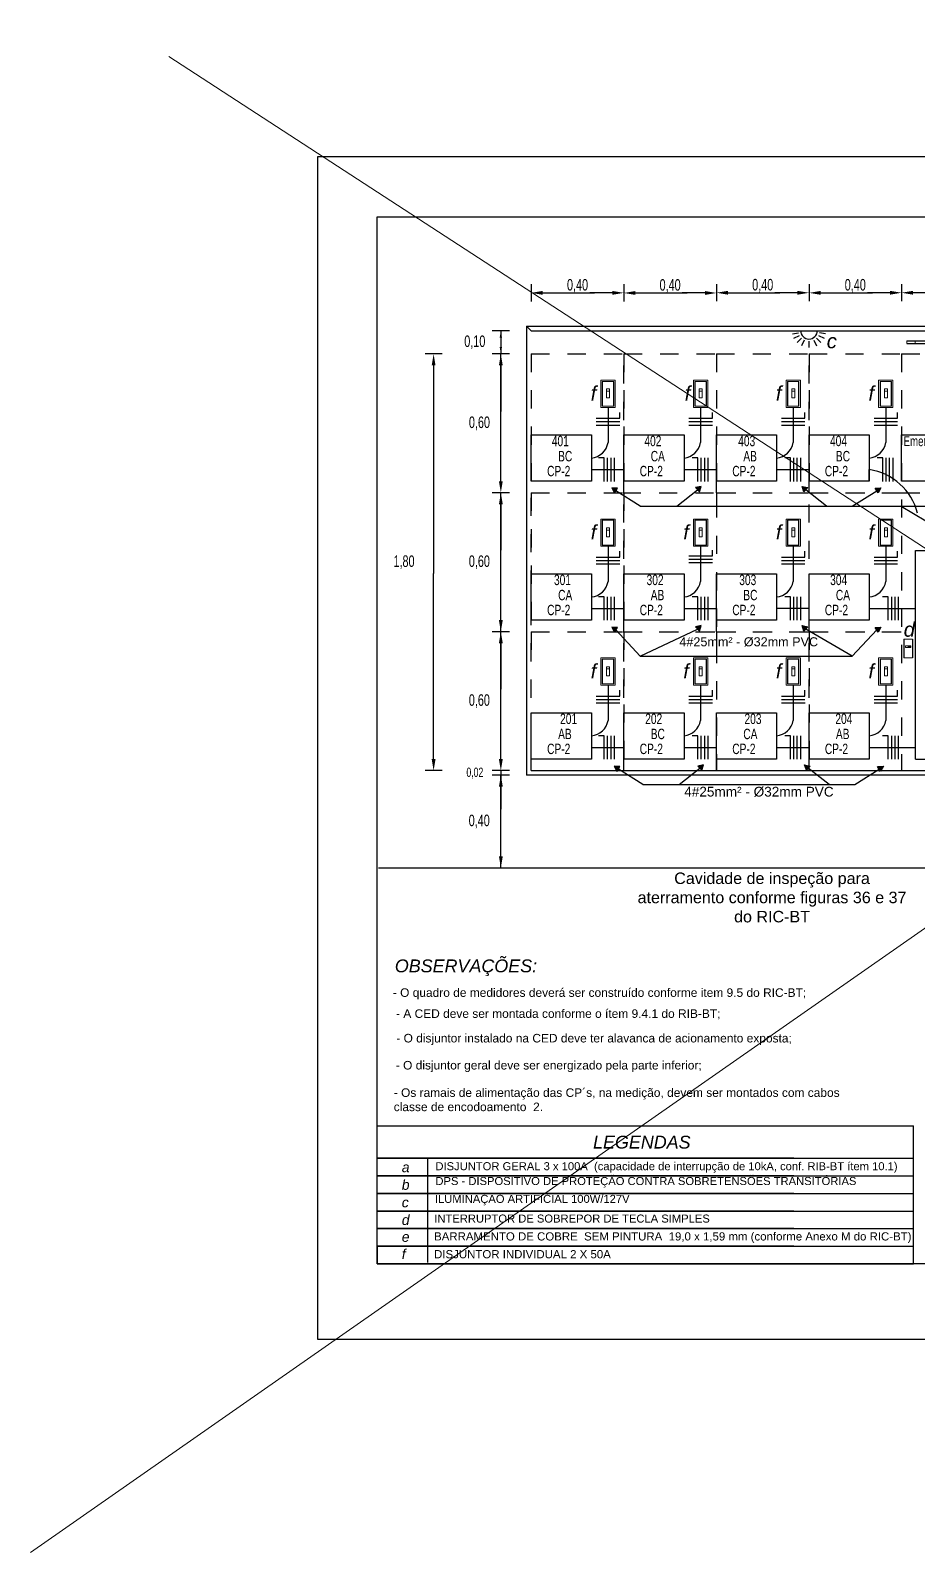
# Model space of a CAD drawing. Header units: millimetres. Extents: x 634 to 830, y -342 to -254.
# Drawn here: x 761.59 to 766.47, y -329.81 to -321.45 of the extents above; entities that cross this region are included whole.
import ezdxf

# ---------------------------------------------------------------- set-up
doc = ezdxf.new("R2010")
doc.units = ezdxf.units.MM
doc.linetypes.add('ACAD_ISO07W100', pattern=[3, 0, -3])
doc.linetypes.add('ACAD_ISO10W100', pattern=[18, 12, -3, 0, -3])
for name, color, linetype in [('caixas', 3, 'Continuous'), ('DIVISA', 1, 'Continuous'), ('ELÉTRICA', 7, 'Continuous'), ('ESTRADA', 1, 'Continuous'), ('FORMATO', 5, 'Continuous'), ('INFORM', 4, 'Continuous'), ('MEIOFIO', 2, 'Continuous'), ('PENA6', 5, 'Continuous'), ('Pl-fone´TV-alarme', 3, 'Continuous'), ('TEXTO', 2, 'Continuous')]:
    doc.layers.add(name, color=color, linetype=linetype)
doc.styles.add('ISO9', font='simplex')
doc.styles.add('ROMANS', font='', dxfattribs={"width": 0.7, "height": 0.8})
doc.styles.get('ROMANS').set_extended_font_data('Benguiat Frisky')

msp = doc.modelspace()

# ---------------------------------------------------------------- hatches: boundary and pattern name
at = {"layer": 'DIVISA', "linetype": 'ACAD_ISO10W100'}
for points in [[(764.7862, -323.9601), (764.801, -323.9882), (764.8179, -323.9613)], [(765.2778, -323.9519), (765.2468, -323.9589), (765.2683, -323.9823)], [(765.8332, -323.9519), (765.8642, -323.9589), (765.8426, -323.9823)], [(766.266, -323.9601), (766.2512, -323.9882), (766.2342, -323.9613)], [(764.7862, -324.7259), (764.801, -324.754), (764.8179, -324.7271)], [(765.2778, -324.7177), (765.2468, -324.7247), (765.2683, -324.748)], [(765.8332, -324.7177), (765.8642, -324.7247), (765.8426, -324.748)], [(766.266, -324.7259), (766.2512, -324.754), (766.2342, -324.7271)], [(764.7999, -325.491), (764.8147, -325.5191), (764.8317, -325.4923)], [(765.2915, -325.4829), (765.2605, -325.4898), (765.282, -325.5132)], [(765.8469, -325.4829), (765.8779, -325.4898), (765.8564, -325.5132)], [(766.2797, -325.491), (766.2649, -325.5191), (766.248, -325.4923)]]:
    msp.add_hatch(color=7, dxfattribs=at).paths.add_polyline_path(points)
at = {"layer": 'ELÉTRICA'}
msp.add_hatch(color=7, dxfattribs=at).paths.add_polyline_path([(766.43, -324.8287), (766.4161, -324.8287), (766.4161, -324.8379), (766.43, -324.8379)])

# ---------------------------------------------------------------- linework, layer by layer
at = {"color": 7}
for p, q in [((764.3437, -322.8411), (764.3437, -322.9353)), ((764.8528, -322.8411), (764.8528, -322.9353)), ((765.3619, -322.8405), (765.3619, -322.9347)), ((765.871, -322.8405), (765.871, -322.9347)), ((766.3801, -322.8405), (766.3801, -322.9347)), ((764.4073, -322.8882), (764.6922, -322.8882)), ((764.7891, -322.8882), (764.6653, -322.8882)), ((764.9164, -322.8888), (765.2013, -322.8888)), ((765.2982, -322.8888), (765.1744, -322.8888)), ((765.4255, -322.8876), (765.7104, -322.8876)), ((765.8073, -322.8876), (765.6835, -322.8876)), ((765.9346, -322.8882), (766.2195, -322.8882)), ((766.3164, -322.8882), (766.1926, -322.8882)), ((767.3983, -322.8882), (766.4437, -322.8876)), ((764.2236, -323.0964), (764.1293, -323.0964)), ((764.2236, -323.0964), (764.1293, -323.0964)), ((764.2236, -323.0964), (764.1293, -323.0964)), ((764.1765, -323.0964), (764.1765, -323.2237)), ((764.3182, -323.0709), (764.3182, -325.5401)), ((764.3182, -323.0709), (767.4237, -323.0709)), ((764.3437, -323.0964), (764.8528, -323.0964)), ((764.8528, -323.0964), (765.3619, -323.0964)), ((765.3619, -323.0964), (765.871, -323.0964)), ((765.871, -323.0964), (766.3801, -323.0964)), ((766.3801, -323.0964), (766.8892, -323.0964)), ((764.1765, -323.16), (764.1765, -323.2237)), ((765.78, -323.1133), (765.814, -323.1079)), ((765.7883, -323.138), (765.819, -323.1224)), ((765.8298, -323.1375), (765.8055, -323.1618)), ((765.8449, -323.1483), (765.8293, -323.179)), ((765.8709, -323.1545), (765.8709, -323.1889)), ((765.8969, -323.1483), (765.9125, -323.179)), ((765.912, -323.1375), (765.9363, -323.1618)), ((765.9228, -323.1224), (765.9535, -323.138)), ((765.9618, -323.1133), (765.9278, -323.1079)), ((766.4083, -323.1525), (767.244, -323.1525)), ((766.4083, -323.1675), (767.244, -323.1675)), ((763.854, -323.2237), (763.7597, -323.2237)), ((764.2236, -323.2237), (764.1293, -323.2237)), ((764.2236, -323.2237), (764.1293, -323.2237)), ((764.1765, -323.9237), (764.1765, -323.2237)), ((763.8068, -323.2873), (763.8068, -324.4317)), ((764.1765, -323.2873), (764.1765, -323.351)), ((764.1765, -323.2873), (764.1765, -323.5396)), ((764.7658, -323.518), (764.7658, -323.7115)), ((765.2749, -323.518), (765.2749, -323.7115)), ((765.784, -323.518), (765.784, -323.7115)), ((766.2931, -323.518), (766.2931, -323.7115)), ((764.3437, -323.9237), (764.3437, -323.6691)), ((764.3437, -323.6691), (764.6746, -323.6691)), ((764.3437, -323.9237), (764.3437, -323.6691)), ((764.6746, -323.6691), (764.6746, -323.9237)), ((764.8528, -323.9237), (764.8528, -323.6691)), ((764.8528, -323.6691), (765.1837, -323.6691)), ((765.1837, -323.6691), (765.1837, -323.9237)), ((765.3619, -323.9237), (765.3619, -323.6691)), ((765.3619, -323.6691), (765.6928, -323.6691)), ((765.6928, -323.6691), (765.6928, -323.9237)), ((765.871, -323.9237), (765.871, -323.6691)), ((765.871, -323.6691), (766.2019, -323.6691)), ((766.2019, -323.6691), (766.2019, -323.9237)), ((766.3801, -323.9237), (766.3801, -323.6691)), ((766.3801, -323.6691), (766.711, -323.6691)), ((764.6746, -323.9237), (764.3437, -323.9237)), ((764.6746, -323.8601), (764.8528, -323.8601)), ((765.1837, -323.9237), (764.8528, -323.9237)), ((765.1837, -323.8601), (765.3619, -323.8601)), ((765.6928, -323.9237), (765.3619, -323.9237)), ((765.6928, -323.8601), (765.871, -323.8601)), ((766.2019, -323.9237), (765.871, -323.9237)), ((766.2019, -323.9237), (766.2019, -323.8601)), ((766.711, -323.9237), (766.3801, -323.9237)), ((764.2236, -323.9873), (764.1293, -323.9873)), ((764.1765, -324.751), (764.1765, -323.9873)), ((764.1765, -324.051), (764.1765, -324.3032)), ((764.9431, -324.0604), (768.3193, -324.0604)), ((764.7658, -324.2816), (764.7658, -324.4752)), ((765.2749, -324.2816), (765.2749, -324.4752)), ((765.784, -324.2816), (765.784, -324.4752)), ((766.2931, -324.2816), (766.2931, -324.4752)), ((766.4562, -324.3055), (767.2198, -324.3055)), ((766.4562, -324.3055), (767.2198, -324.3055)), ((763.8068, -325.451), (763.8068, -324.4317)), ((764.3437, -324.6873), (764.3437, -324.4328)), ((764.3437, -324.6873), (764.3437, -324.4328)), ((764.3437, -324.4328), (764.6746, -324.4328)), ((764.6746, -324.4328), (764.6746, -324.6873)), ((764.8528, -324.6873), (764.8528, -324.4328)), ((764.8528, -324.4328), (765.1837, -324.4328)), ((765.1837, -324.4328), (765.1837, -324.6873)), ((765.3619, -324.6873), (765.3619, -324.4328)), ((765.3619, -324.4328), (765.6928, -324.4328)), ((765.6928, -324.4328), (765.6928, -324.6873)), ((765.871, -324.6873), (765.871, -324.4328)), ((765.871, -324.4328), (766.2019, -324.4328)), ((766.2019, -324.4328), (766.2019, -324.6873)), ((764.6746, -324.6873), (764.3437, -324.6873)), ((764.6746, -324.6237), (764.8528, -324.6237)), ((765.1837, -324.6873), (764.8528, -324.6873)), ((765.1837, -324.6237), (765.3619, -324.6237)), ((765.6928, -324.6873), (765.3619, -324.6873)), ((765.871, -324.6237), (765.6928, -324.6237)), ((766.2019, -324.6873), (765.871, -324.6873)), ((766.2019, -324.6237), (766.4562, -324.6237)), ((764.2236, -324.751), (764.1293, -324.751)), ((764.1765, -325.451), (764.1765, -324.751)), ((764.1765, -324.8146), (764.1765, -325.0669)), ((766.4161, -324.8287), (766.4161, -324.8379)), ((766.4398, -324.7924), (766.4398, -324.8945)), ((764.9431, -324.8852), (766.1091, -324.8852)), ((764.7658, -325.0453), (764.7658, -325.2388)), ((765.2749, -325.0453), (765.2749, -325.2388)), ((765.784, -325.0453), (765.784, -325.2388)), ((766.2931, -325.0453), (766.2931, -325.2388)), ((764.3437, -325.451), (764.3437, -325.1964)), ((764.3437, -325.451), (764.3437, -325.1964)), ((764.3437, -325.1964), (764.6746, -325.1964)), ((764.6746, -325.1964), (764.6746, -325.451)), ((764.8528, -325.451), (764.8528, -325.1964)), ((764.8528, -325.1964), (765.1837, -325.1964)), ((765.1837, -325.1964), (765.1837, -325.451)), ((765.3619, -325.451), (765.3619, -325.1964)), ((765.3619, -325.1964), (765.6928, -325.1964)), ((765.6928, -325.1964), (765.6928, -325.451)), ((765.871, -325.451), (765.871, -325.1964)), ((765.871, -325.1964), (766.2019, -325.1964)), ((766.2019, -325.1964), (766.2019, -325.451)), ((764.1765, -325.451), (764.1765, -325.3874)), ((764.6746, -325.3874), (764.8528, -325.3874)), ((765.1837, -325.3874), (765.3619, -325.3874)), ((765.6928, -325.3874), (765.871, -325.3874)), ((766.2019, -325.3874), (766.4562, -325.3874)), ((763.854, -325.5146), (763.7597, -325.5146)), ((764.2236, -325.5146), (764.1293, -325.5146)), ((764.2236, -325.5146), (764.1293, -325.5146)), ((764.1765, -325.5146), (764.1765, -325.5783)), ((764.6746, -325.451), (764.3437, -325.451)), ((764.3437, -325.5146), (764.8528, -325.5146)), ((764.8466, -325.5146), (765.3619, -325.5146)), ((765.1837, -325.451), (764.8528, -325.451)), ((764.8528, -325.5146), (765.3619, -325.5146)), ((764.8528, -325.5146), (765.3619, -325.5146)), ((765.3557, -325.5146), (765.362, -325.5146)), ((765.6928, -325.451), (765.3619, -325.451)), ((766.2019, -325.451), (765.871, -325.451)), ((766.4562, -325.451), (767.2201, -325.451)), ((764.2236, -325.5401), (764.1293, -325.5401)), ((764.2236, -325.5401), (764.1293, -325.5401)), ((764.2236, -325.5401), (764.1293, -325.5401)), ((764.2236, -325.5401), (764.1293, -325.5401)), ((764.2236, -325.5401), (764.1293, -325.5401)), ((764.1765, -326.0492), (764.1765, -325.5401)), ((764.1765, -325.6037), (764.1765, -325.6674)), ((764.1765, -325.6037), (764.1765, -325.7276)), ((767.4237, -325.5401), (764.3182, -325.5401)), ((764.9568, -325.5914), (766.1228, -325.5914)), ((763.5032, -326.0492), (768.6328, -326.0492)), ((763.4967, -327.6463), (763.4967, -327.4681)), ((763.4967, -327.4681), (766.4458, -327.4681)), ((765.7877, -327.6463), (763.4967, -327.6463)), ((763.4967, -327.6463), (766.4458, -327.6463)), ((763.4967, -327.7429), (763.4967, -327.6463)), ((763.7737, -327.6463), (763.7737, -328.2198)), ((765.7877, -327.7429), (763.4967, -327.7429)), ((763.4967, -327.7429), (766.4458, -327.7429)), ((763.4967, -327.8395), (763.4967, -327.7429)), ((765.7877, -327.8395), (763.4967, -327.8395)), ((763.4967, -327.8395), (766.4458, -327.8395)), ((763.4967, -327.9362), (763.4967, -327.8395)), ((765.7877, -327.9362), (763.4967, -327.9362)), ((763.4967, -327.9362), (766.4458, -327.9362)), ((763.4967, -328.0328), (763.4967, -327.9362)), ((765.7877, -328.0328), (763.4967, -328.0328)), ((763.4967, -328.0328), (766.4458, -328.0328)), ((763.4967, -328.1294), (763.4967, -328.0328)), ((765.7877, -328.1294), (763.4967, -328.1294)), ((763.4967, -328.1294), (766.4458, -328.1294)), ((763.4967, -328.1294), (763.4967, -328.226)), ((763.4967, -328.226), (766.4458, -328.226))]:
    msp.add_line(p, q, dxfattribs=at)
at = {"color": 7, "linetype": 'ACAD_ISO07W100', "ltscale": 0.005}
for p, q in [((764.3437, -323.2237), (764.3437, -323.9873)), ((764.3437, -323.2237), (764.8528, -323.2237)), ((764.8528, -323.9873), (764.8528, -323.2237)), ((764.8528, -323.2237), (764.8528, -323.9873)), ((764.8528, -323.2237), (765.3619, -323.2237)), ((765.3619, -323.2237), (765.3619, -325.5146)), ((765.3619, -323.2237), (765.871, -323.2237)), ((765.871, -323.9873), (765.871, -323.2237)), ((765.871, -323.2237), (765.871, -323.9873)), ((765.871, -323.2237), (766.3801, -323.2237)), ((766.3801, -323.2237), (766.3801, -325.5146)), ((766.3801, -323.2237), (766.8892, -323.2237)), ((764.3437, -325.5146), (764.3437, -323.9873)), ((764.3437, -323.9873), (764.3437, -324.751)), ((764.3437, -325.5146), (764.3437, -323.9873)), ((764.3437, -323.9873), (764.8528, -323.9873)), ((764.3437, -323.9873), (764.3437, -324.751)), ((764.8466, -323.9873), (765.3557, -323.9873)), ((764.8528, -324.751), (764.8528, -323.9873)), ((764.8528, -323.9873), (764.8528, -324.751)), ((765.3619, -323.9873), (765.871, -323.9873)), ((765.3619, -323.9873), (765.871, -323.9873)), ((765.3619, -323.9873), (765.871, -323.9873)), ((765.368, -323.9873), (765.8771, -323.9873)), ((765.871, -323.9873), (766.3801, -323.9873)), ((765.871, -323.9873), (766.3801, -323.9873)), ((765.871, -324.751), (765.871, -323.9873)), ((765.8771, -323.9873), (766.3862, -323.9873)), ((766.3801, -323.9873), (767.3983, -323.9873)), ((766.3801, -323.9873), (767.3972, -323.9873)), ((764.3437, -324.751), (764.8528, -324.751)), ((764.3437, -324.751), (764.8528, -324.751)), ((764.8466, -324.751), (765.3557, -324.751)), ((764.8528, -324.751), (765.3619, -324.751)), ((764.8528, -325.5146), (764.8528, -324.751)), ((764.8528, -324.751), (765.3619, -324.751)), ((764.8528, -324.751), (764.8528, -325.5146)), ((764.8528, -324.751), (765.3619, -324.751)), ((765.3619, -324.751), (765.871, -324.751)), ((765.3619, -324.751), (765.871, -324.751)), ((765.3619, -324.751), (765.871, -324.751)), ((765.368, -324.751), (765.8771, -324.751)), ((765.871, -324.751), (766.3801, -324.751)), ((765.871, -325.5146), (765.871, -324.751)), ((765.871, -324.751), (766.3801, -324.751)), ((765.871, -324.751), (765.871, -325.5146)), ((765.8771, -324.751), (766.3801, -324.751))]:
    msp.add_line(p, q, dxfattribs=at)
at = {"color": 7, "linetype": 'ACAD_ISO07W100'}
for p, q in [((765.3619, -323.9873), (765.3619, -323.2237)), ((765.3619, -323.2237), (765.3619, -323.9873)), ((765.3619, -324.751), (765.3619, -323.9873)), ((765.3619, -323.9873), (765.3619, -324.751)), ((764.3437, -324.751), (764.3437, -325.5146)), ((764.3437, -324.751), (764.3437, -325.5146)), ((765.3619, -325.5146), (765.3619, -324.751)), ((765.3619, -324.751), (765.3619, -325.5146)), ((765.3619, -325.5146), (765.871, -325.5146)), ((765.368, -325.5146), (765.8771, -325.5146)), ((765.871, -325.5146), (766.3801, -325.5146))]:
    msp.add_line(p, q, dxfattribs=at)
at = {"color": 7, "linetype": 'Continuous'}
for p, q in [((765.3619, -325.5146), (765.871, -325.5146)), ((765.8771, -325.5146), (767.3983, -325.5146))]:
    msp.add_line(p, q, dxfattribs=at)
msp.add_line((766.4458, -328.226), (766.4458, -327.4681))
at = {"color": 7}
for centre, radius, start, end in [((765.8709, -323.0964), 0.0459, 180, 0), ((766.1556, -324.1789), 0.3222, 14.24264, 81.73434)]:
    msp.add_arc(centre, radius, start, end, dxfattribs=at)
for points in [[(764.4073, -322.8776), (764.4073, -322.8988), (764.3437, -322.8882)], [(764.7891, -322.8776), (764.7891, -322.8988), (764.8528, -322.8882)], [(764.9164, -322.8782), (764.9164, -322.8994), (764.8528, -322.8888)], [(765.2982, -322.8782), (765.2982, -322.8994), (765.3619, -322.8888)], [(765.4255, -322.877), (765.4255, -322.8982), (765.3619, -322.8876)], [(765.8073, -322.877), (765.8073, -322.8982), (765.871, -322.8876)], [(765.9346, -322.8776), (765.9346, -322.8988), (765.871, -322.8882)], [(766.3164, -322.877), (766.3164, -322.8982), (766.3801, -322.8876)], [(766.4437, -322.877), (766.4437, -322.8982), (766.3801, -322.8876)], [(764.1701, -323.1346), (764.1828, -323.1346), (764.1765, -323.0964)], [(763.7962, -323.2873), (763.8174, -323.2873), (763.8068, -323.2237)], [(764.1659, -323.2873), (764.1871, -323.2873), (764.1765, -323.2237)], [(764.1659, -323.2873), (764.1871, -323.2873), (764.1765, -323.2237)], [(764.1701, -323.1855), (764.1828, -323.1855), (764.1765, -323.2237)], [(764.1659, -323.9237), (764.1871, -323.9237), (764.1765, -323.9873)], [(764.1659, -324.051), (764.1871, -324.051), (764.1765, -323.9873)], [(764.1659, -324.6873), (764.1871, -324.6873), (764.1765, -324.751)], [(764.1659, -324.8146), (764.1871, -324.8146), (764.1765, -324.751)], [(763.7962, -325.451), (763.8174, -325.451), (763.8068, -325.5146)], [(764.1659, -325.451), (764.1871, -325.451), (764.1765, -325.5146)], [(764.1659, -325.451), (764.1871, -325.451), (764.1765, -325.5146)], [(764.1659, -325.6037), (764.1871, -325.6037), (764.1765, -325.5401)], [(764.1659, -325.6037), (764.1871, -325.6037), (764.1765, -325.5401)], [(764.1659, -325.9855), (764.1871, -325.9855), (764.1765, -326.0492)]]:
    msp.add_solid(points, dxfattribs=at)
at = {"layer": 'caixas', "color": 7, "linetype": 'Continuous', "lineweight": 20, "ltscale": 0.05}
for p, q in [((764.7344, -323.3749), (764.7976, -323.3749)), ((764.7582, -323.4284), (764.7746, -323.4284)), ((765.2435, -323.3749), (765.3067, -323.3749)), ((765.2673, -323.4284), (765.2837, -323.4284)), ((765.7526, -323.3749), (765.8158, -323.3749)), ((765.7764, -323.4284), (765.7928, -323.4284)), ((766.2617, -323.3749), (766.3249, -323.3749)), ((766.2855, -323.4284), (766.3019, -323.4284)), ((764.7344, -323.511), (764.7976, -323.511)), ((765.2435, -323.511), (765.3067, -323.511)), ((765.7526, -323.511), (765.8158, -323.511)), ((766.2617, -323.511), (766.3249, -323.511)), ((764.7344, -324.1386), (764.7976, -324.1386)), ((765.2435, -324.1386), (765.3067, -324.1386)), ((765.7526, -324.1386), (765.8158, -324.1386)), ((766.2617, -324.1386), (766.3249, -324.1386)), ((764.7582, -324.1921), (764.7746, -324.1921)), ((765.2673, -324.1921), (765.2837, -324.1921)), ((765.7764, -324.1921), (765.7928, -324.1921)), ((766.2855, -324.1921), (766.3019, -324.1921)), ((764.7344, -324.2747), (764.7976, -324.2747)), ((765.2435, -324.2747), (765.3067, -324.2747)), ((765.7526, -324.2747), (765.8158, -324.2747)), ((766.2617, -324.2747), (766.3249, -324.2747)), ((766.3924, -324.7924), (766.4398, -324.7924)), ((764.7344, -324.9022), (764.7976, -324.9022)), ((765.2435, -324.9022), (765.3067, -324.9022)), ((765.7526, -324.9022), (765.8158, -324.9022)), ((766.2617, -324.9022), (766.3249, -324.9022)), ((766.3924, -324.8945), (766.4398, -324.8945)), ((764.7582, -324.9557), (764.7746, -324.9557)), ((765.2673, -324.9557), (765.2837, -324.9557)), ((765.7764, -324.9557), (765.7928, -324.9557)), ((766.2855, -324.9557), (766.3019, -324.9557)), ((764.7344, -325.0383), (764.7976, -325.0383)), ((765.2435, -325.0383), (765.3067, -325.0383)), ((765.7526, -325.0383), (765.8158, -325.0383)), ((766.2617, -325.0383), (766.3249, -325.0383))]:
    msp.add_line(p, q, dxfattribs=at)
at = {"layer": 'caixas', "color": 7, "linetype": 'Continuous'}
for p, q in [((764.7344, -323.3749), (764.7344, -323.511)), ((764.7976, -323.511), (764.7976, -323.3749)), ((765.2435, -323.3749), (765.2435, -323.511)), ((765.3067, -323.511), (765.3067, -323.3749)), ((765.7526, -323.3749), (765.7526, -323.511)), ((765.8158, -323.511), (765.8158, -323.3749)), ((766.2617, -323.3749), (766.2617, -323.511)), ((766.3249, -323.511), (766.3249, -323.3749)), ((764.7344, -324.1386), (764.7344, -324.2747)), ((764.7976, -324.2747), (764.7976, -324.1386)), ((765.2435, -324.1386), (765.2435, -324.2747)), ((765.3067, -324.2747), (765.3067, -324.1386)), ((765.7526, -324.1386), (765.7526, -324.2747)), ((765.8158, -324.2747), (765.8158, -324.1386)), ((766.2617, -324.1386), (766.2617, -324.2747)), ((766.3249, -324.2747), (766.3249, -324.1386)), ((766.3924, -324.7924), (766.3924, -324.8945)), ((764.7344, -324.9022), (764.7344, -325.0383)), ((764.7976, -325.0383), (764.7976, -324.9022)), ((765.2435, -324.9022), (765.2435, -325.0383)), ((765.3067, -325.0383), (765.3067, -324.9022)), ((765.7526, -324.9022), (765.7526, -325.0383)), ((765.8158, -325.0383), (765.8158, -324.9022)), ((766.2617, -324.9022), (766.2617, -325.0383)), ((766.3249, -325.0383), (766.3249, -324.9022))]:
    msp.add_line(p, q, dxfattribs=at)
at = {"layer": 'caixas', "color": 7, "linetype": 'Continuous', "ltscale": 0.18}
msp.add_line((766.4562, -325.451), (766.4562, -324.3055), dxfattribs=at)
at = {"layer": 'caixas', "color": 7, "linetype": 'Continuous', "lineweight": 20, "ltscale": 0.05}
for points in [[(764.7266, -323.518), (764.8051, -323.518), (764.8051, -323.368), (764.7266, -323.368)], [(764.7582, -323.4165), (764.7746, -323.4165), (764.7746, -323.466), (764.7582, -323.466)], [(765.2357, -323.518), (765.3142, -323.518), (765.3142, -323.368), (765.2357, -323.368)], [(765.2673, -323.4165), (765.2837, -323.4165), (765.2837, -323.466), (765.2673, -323.466)], [(765.7448, -323.518), (765.8233, -323.518), (765.8233, -323.368), (765.7448, -323.368)], [(765.7764, -323.4165), (765.7928, -323.4165), (765.7928, -323.466), (765.7764, -323.466)], [(766.2539, -323.518), (766.3324, -323.518), (766.3324, -323.368), (766.2539, -323.368)], [(766.2855, -323.4165), (766.3019, -323.4165), (766.3019, -323.466), (766.2855, -323.466)], [(764.7266, -324.2816), (764.8051, -324.2816), (764.8051, -324.1317), (764.7266, -324.1317)], [(764.7582, -324.1801), (764.7746, -324.1801), (764.7746, -324.2296), (764.7582, -324.2296)], [(765.2357, -324.2816), (765.3142, -324.2816), (765.3142, -324.1317), (765.2357, -324.1317)], [(765.2673, -324.1801), (765.2837, -324.1801), (765.2837, -324.2296), (765.2673, -324.2296)], [(765.7448, -324.2816), (765.8233, -324.2816), (765.8233, -324.1317), (765.7448, -324.1317)], [(765.7764, -324.1801), (765.7928, -324.1801), (765.7928, -324.2296), (765.7764, -324.2296)], [(766.2539, -324.2816), (766.3324, -324.2816), (766.3324, -324.1317), (766.2539, -324.1317)], [(766.2855, -324.1801), (766.3019, -324.1801), (766.3019, -324.2296), (766.2855, -324.2296)], [(766.43, -324.8287), (766.43, -324.8379), (766.4022, -324.8379), (766.4022, -324.8287)], [(764.7266, -325.0453), (764.8051, -325.0453), (764.8051, -324.8953), (764.7266, -324.8953)], [(765.2357, -325.0453), (765.3142, -325.0453), (765.3142, -324.8953), (765.2357, -324.8953)], [(765.7448, -325.0453), (765.8233, -325.0453), (765.8233, -324.8953), (765.7448, -324.8953)], [(766.2539, -325.0453), (766.3324, -325.0453), (766.3324, -324.8953), (766.2539, -324.8953)], [(764.7582, -324.9438), (764.7746, -324.9438), (764.7746, -324.9933), (764.7582, -324.9933)], [(765.2673, -324.9438), (765.2837, -324.9438), (765.2837, -324.9933), (765.2673, -324.9933)], [(765.7764, -324.9438), (765.7928, -324.9438), (765.7928, -324.9933), (765.7764, -324.9933)], [(766.2855, -324.9438), (766.3019, -324.9438), (766.3019, -324.9933), (766.2855, -324.9933)]]:
    msp.add_lwpolyline(points, close=True, dxfattribs=at)
at = {"layer": 'Defpoints', "lineweight": 0}
for p, q in [((773.5832, -321.4455), (761.5899, -329.8138)), ((762.3514, -321.5881), (774.6302, -329.576))]:
    msp.add_line(p, q, dxfattribs=at)
at = {"layer": 'DIVISA', "color": 7, "linetype": 'Continuous', "ltscale": 0.18}
for p, q in [((764.9431, -324.0604), (764.8088, -323.9758)), ((766.1091, -324.0604), (766.2433, -323.9758)), ((766.3778, -324.0604), (766.5139, -324.1423)), ((764.9431, -324.8852), (764.8088, -324.7415)), ((766.1091, -324.8852), (766.2433, -324.7415)), ((764.9568, -325.5914), (764.8226, -325.5067)), ((766.1228, -325.5914), (766.2571, -325.5067))]:
    msp.add_line(p, q, dxfattribs=at)
for points in [[(764.7862, -323.9601), (764.801, -323.9882), (764.8179, -323.9613)], [(765.2778, -323.9519), (765.2468, -323.9589), (765.2683, -323.9823)], [(765.8332, -323.9519), (765.8642, -323.9589), (765.8426, -323.9823)], [(766.266, -323.9601), (766.2512, -323.9882), (766.2342, -323.9613)], [(764.7862, -324.7259), (764.801, -324.754), (764.8179, -324.7271)], [(765.2778, -324.7177), (765.2468, -324.7247), (765.2683, -324.748)], [(765.8332, -324.7177), (765.8642, -324.7247), (765.8426, -324.748)], [(766.266, -324.7259), (766.2512, -324.754), (766.2342, -324.7271)], [(764.7999, -325.491), (764.8147, -325.5191), (764.8317, -325.4923)], [(765.2915, -325.4829), (765.2605, -325.4898), (765.282, -325.5132)], [(765.8469, -325.4829), (765.8779, -325.4898), (765.8564, -325.5132)], [(766.2797, -325.491), (766.2649, -325.5191), (766.248, -325.4923)]]:
    msp.add_lwpolyline(points, close=True, dxfattribs=at)
at = {"layer": 'ESTRADA', "color": 7}
for p, q in [((765.1433, -324.0604), (765.2575, -323.9706)), ((765.9676, -324.0604), (765.8534, -323.9706)), ((764.9431, -324.8852), (765.2575, -324.7364)), ((766.1091, -324.8852), (765.8534, -324.7364)), ((765.157, -325.5914), (765.2713, -325.5015)), ((765.9814, -325.5914), (765.8672, -325.5015))]:
    msp.add_line(p, q, dxfattribs=at)
at = {"layer": 'FORMATO', "color": 7, "linetype": 'Continuous'}
for points in [[(772.9378, -328.6413), (772.9378, -322.1403), (763.1678, -322.1403), (763.1678, -328.6413)], [(772.9378, -328.6413), (772.9378, -322.1403), (763.1678, -322.1403), (763.1678, -328.6413)], [(772.6088, -328.226), (763.4967, -328.226), (763.4967, -322.4693), (772.6088, -322.4693)]]:
    msp.add_lwpolyline(points, close=True, dxfattribs=at)
at = {"layer": 'INFORM', "color": 7, "linetype": 'Continuous', "lineweight": 20, "ltscale": 0.05}
for p, q in [((766.4083, -323.1525), (766.4083, -323.1675)), ((766.4548, -323.1525), (766.4548, -323.1675))]:
    msp.add_line(p, q, dxfattribs=at)
at = {"layer": 'MEIOFIO', "color": 7, "linetype": 'Continuous', "ltscale": 0.18}
for centre in [(764.6649, -323.6943), (765.174, -323.6943), (765.6831, -323.6943), (766.1922, -323.6943), (764.6649, -324.4579), (765.174, -324.4579), (765.6831, -324.4579), (766.1922, -324.4579), (764.6649, -325.2216), (765.174, -325.2216), (765.6831, -325.2216), (766.1922, -325.2216)]:
    msp.add_arc(centre, 0.1024, 275.44418, 350.30704, dxfattribs=at)
at = {"layer": 'PENA6', "color": 7}
for p, q in [((764.7011, -323.5773), (764.8305, -323.5773)), ((764.7011, -323.596), (764.8305, -323.596)), ((764.8305, -323.5773), (764.8305, -323.5455)), ((765.2102, -323.5773), (765.3396, -323.5773)), ((765.2102, -323.596), (765.3396, -323.596)), ((765.3396, -323.5773), (765.3396, -323.5455)), ((765.7193, -323.5773), (765.8487, -323.5773)), ((765.7193, -323.596), (765.8487, -323.596)), ((765.8487, -323.5773), (765.8487, -323.5455)), ((766.2284, -323.5773), (766.3578, -323.5773)), ((766.2284, -323.596), (766.3578, -323.596)), ((766.3578, -323.5773), (766.3578, -323.5455)), ((764.7012, -323.6147), (764.8306, -323.6147)), ((765.2103, -323.6147), (765.3397, -323.6147)), ((765.7194, -323.6147), (765.8488, -323.6147)), ((766.2285, -323.6147), (766.3579, -323.6147)), ((764.7449, -323.7954), (764.7131, -323.7954)), ((764.7449, -323.9248), (764.7449, -323.7954)), ((764.7637, -323.9248), (764.7637, -323.7954)), ((764.7824, -323.9248), (764.7824, -323.7954)), ((764.8011, -323.9248), (764.8011, -323.7954)), ((765.2602, -323.7954), (765.2284, -323.7954)), ((765.2602, -323.9248), (765.2602, -323.7954)), ((765.2789, -323.9248), (765.2789, -323.7954)), ((765.2976, -323.9248), (765.2976, -323.7954)), ((765.3164, -323.9248), (765.3164, -323.7954)), ((765.7693, -323.7954), (765.7375, -323.7954)), ((765.7693, -323.9248), (765.7693, -323.7954)), ((765.788, -323.9248), (765.788, -323.7954)), ((765.8067, -323.9248), (765.8067, -323.7954)), ((765.8255, -323.9248), (765.8255, -323.7954)), ((766.277, -323.7954), (766.2451, -323.7954)), ((766.277, -323.9248), (766.277, -323.7954)), ((766.2957, -323.9248), (766.2957, -323.7954)), ((766.3144, -323.9248), (766.3144, -323.7954)), ((766.3331, -323.9248), (766.3331, -323.7954)), ((764.7011, -324.3409), (764.8305, -324.3409)), ((764.8305, -324.3409), (764.8305, -324.3091)), ((765.2104, -324.334), (765.3398, -324.334)), ((765.2104, -324.3527), (765.3398, -324.3527)), ((765.3398, -324.334), (765.3398, -324.3022)), ((765.7193, -324.3409), (765.8487, -324.3409)), ((765.8487, -324.3409), (765.8487, -324.3091)), ((766.2284, -324.3409), (766.3578, -324.3409)), ((766.3578, -324.3409), (766.3578, -324.3091)), ((764.7011, -324.3597), (764.8305, -324.3597)), ((764.7012, -324.3784), (764.8306, -324.3784)), ((765.2105, -324.3715), (765.3399, -324.3715)), ((765.7193, -324.3597), (765.8487, -324.3597)), ((765.7194, -324.3784), (765.8488, -324.3784)), ((766.2284, -324.3597), (766.3578, -324.3597)), ((766.2285, -324.3784), (766.3579, -324.3784)), ((764.7449, -324.559), (764.7131, -324.559)), ((764.7449, -324.6884), (764.7449, -324.559)), ((764.7637, -324.6884), (764.7637, -324.559)), ((764.7824, -324.6884), (764.7824, -324.559)), ((764.8011, -324.6884), (764.8011, -324.559)), ((765.2602, -324.559), (765.2284, -324.559)), ((765.2602, -324.6884), (765.2602, -324.559)), ((765.2789, -324.6884), (765.2789, -324.559)), ((765.2976, -324.6884), (765.2976, -324.559)), ((765.3164, -324.6884), (765.3164, -324.559)), ((765.7693, -324.559), (765.7375, -324.559)), ((765.7693, -324.6884), (765.7693, -324.559)), ((765.788, -324.6884), (765.788, -324.559)), ((765.8067, -324.6884), (765.8067, -324.559)), ((765.8255, -324.6884), (765.8255, -324.559)), ((766.3069, -324.559), (766.2751, -324.559)), ((766.3069, -324.6884), (766.3069, -324.559)), ((766.3257, -324.6884), (766.3257, -324.559)), ((766.3444, -324.6884), (766.3444, -324.559)), ((766.3631, -324.6884), (766.3631, -324.559)), ((764.7011, -325.1046), (764.8305, -325.1046)), ((764.8305, -325.1046), (764.8305, -325.0728)), ((765.2102, -325.1046), (765.3396, -325.1046)), ((765.3396, -325.1046), (765.3396, -325.0728)), ((765.7193, -325.1046), (765.8487, -325.1046)), ((765.8487, -325.1046), (765.8487, -325.0728)), ((766.2284, -325.1046), (766.3578, -325.1046)), ((766.3578, -325.1046), (766.3578, -325.0728)), ((764.7011, -325.1233), (764.8305, -325.1233)), ((764.7014, -325.142), (764.8308, -325.142)), ((765.2102, -325.1233), (765.3396, -325.1233)), ((765.2105, -325.142), (765.3399, -325.142)), ((765.7193, -325.1233), (765.8487, -325.1233)), ((765.7196, -325.142), (765.849, -325.142)), ((766.2284, -325.1233), (766.3578, -325.1233)), ((766.2287, -325.142), (766.3581, -325.142)), ((764.7449, -325.3227), (764.7131, -325.3227)), ((764.7449, -325.4521), (764.7449, -325.3227)), ((764.7637, -325.4521), (764.7637, -325.3227)), ((764.7824, -325.4521), (764.7824, -325.3227)), ((764.8011, -325.4521), (764.8011, -325.3227)), ((765.2602, -325.3227), (765.2284, -325.3227)), ((765.2602, -325.4521), (765.2602, -325.3227)), ((765.2789, -325.4521), (765.2789, -325.3227)), ((765.2976, -325.4521), (765.2976, -325.3227)), ((765.3164, -325.4521), (765.3164, -325.3227)), ((765.7693, -325.3227), (765.7375, -325.3227)), ((765.7693, -325.4521), (765.7693, -325.3227)), ((765.788, -325.4521), (765.788, -325.3227)), ((765.8067, -325.4521), (765.8067, -325.3227)), ((765.8255, -325.4521), (765.8255, -325.3227)), ((766.3069, -325.3227), (766.2751, -325.3227)), ((766.3069, -325.4521), (766.3069, -325.3227)), ((766.3257, -325.4521), (766.3257, -325.3227)), ((766.3444, -325.4521), (766.3444, -325.3227)), ((766.3631, -325.4521), (766.3631, -325.3227))]:
    msp.add_line(p, q, dxfattribs=at)
at = {"layer": 'Pl-fone´TV-alarme', "color": 7}
msp.add_line((764.3437, -323.0964), (764.3182, -323.0709), dxfattribs=at)

# ---------------------------------------------------------------- texts
at = {"color": 7, "attachment_point": 5, "style": 'ROMANS'}
for s, insert, char_height in [('0,40', (764.5982, -322.8497), 0.06364), ('0,40', (765.1073, -322.8503), 0.06364), ('0,40', (765.6164, -322.8491), 0.06364), ('0,40', (766.1255, -322.8497), 0.06364), ('0,10', (764.0334, -323.16), 0.06364), ('0,60', (764.0588, -323.6055), 0.06364), ('1,80', (763.6441, -324.3692), 0.06364), ('0,60', (764.0584, -324.3692), 0.06364), ('0,60', (764.0584, -325.1328), 0.06364), ('0,02', (764.0335, -325.5286), 0.05091), ('0,40', (764.0577, -325.7946), 0.06364)]:
    msp.add_mtext(s, dxfattribs=dict(at, insert=insert, char_height=char_height))
at = {"color": 7, "attachment_point": 1, "style": 'ROMANS'}
for s, insert, char_height, width in [('{\\fArial|b0|i0|c0|p34;401}', (764.4568, -323.674), 0.057274, 0.00784), ('{\\fArial|b0|i0|c0|p34;402}', (764.9659, -323.674), 0.057274, 0.00784), ('{\\fArial|b0|i0|c0|p34;403}', (765.4817, -323.674), 0.057274, 0.00784), ('{\\fArial|b0|i0|c0|p34;404}', (765.9864, -323.674), 0.057274, 0.00784), ('{\\fArial|b0|i0|c0|p34;Emergência}', (766.3905, -323.6761), 0.054728, 0.005973), ('{\\fArial|b0|i0|c0|p34;BC}', (764.4915, -323.7573), 0.057274, 0.00784), ('{\\fArial|b0|i0|c0|p34;CA}', (765.0006, -323.7573), 0.057274, 0.00784), ('{\\fArial|b0|i0|c0|p34;AB}', (765.5097, -323.7573), 0.057274, 0.00784), ('{\\fArial|b0|i0|c0|p34;BC}', (766.0188, -323.7573), 0.057274, 0.00784), ('{\\fArial|b0|i0|c0|p34;CP-2}', (764.4309, -323.8393), 0.057274, 0.007859), ('{\\fArial|b0|i0|c0|p34;CP-2}', (764.94, -323.8393), 0.057274, 0.007859), ('{\\fArial|b0|i0|c0|p34;CP-2}', (765.4491, -323.8393), 0.057274, 0.007859), ('{\\fArial|b0|i0|c0|p34;CP-2}', (765.9582, -323.8393), 0.057274, 0.007859), ('{\\fArial|b0|i0|c0|p34;301}', (764.4688, -324.4376), 0.057274, 0.00784), ('{\\fArial|b0|i0|c0|p34;302}', (764.9779, -324.4376), 0.057274, 0.00784), ('{\\fArial|b0|i0|c0|p34;303}', (765.4875, -324.4376), 0.057274, 0.00784), ('{\\fArial|b0|i0|c0|p34;304}', (765.9873, -324.4376), 0.057274, 0.00784), ('{\\fArial|b0|i0|c0|p34;CA}', (764.4915, -324.521), 0.057274, 0.00784), ('{\\fArial|b0|i0|c0|p34;AB}', (765.0006, -324.521), 0.057274, 0.00784), ('{\\fArial|b0|i0|c0|p34;BC}', (765.5097, -324.521), 0.057274, 0.00784), ('{\\fArial|b0|i0|c0|p34;CA}', (766.0188, -324.521), 0.057274, 0.00784), ('{\\fArial|b0|i0|c0|p34;CP-2}', (764.4309, -324.603), 0.057274, 0.007859), ('{\\fArial|b0|i0|c0|p34;CP-2}', (764.94, -324.603), 0.057274, 0.007859), ('{\\fArial|b0|i0|c0|p34;CP-2}', (765.4491, -324.603), 0.057274, 0.007859), ('{\\fArial|b0|i0|c0|p34;CP-2}', (765.9582, -324.603), 0.057274, 0.007859), ('{\\fArial|b0|i0|c0|p34;201}', (764.5024, -325.2013), 0.057274, 0.007859), ('{\\fArial|b0|i0|c0|p34;202}', (764.9704, -325.2013), 0.057274, 0.00784), ('{\\fArial|b0|i0|c0|p34;203}', (765.5162, -325.2013), 0.057274, 0.007859), ('{\\fArial|b0|i0|c0|p34;204}', (766.016, -325.2013), 0.057274, 0.007859), ('{\\fArial|b0|i0|c0|p34;AB}', (764.4915, -325.2846), 0.057274, 0.00784), ('{\\fArial|b0|i0|c0|p34;BC}', (765.0006, -325.2846), 0.057274, 0.00784), ('{\\fArial|b0|i0|c0|p34;CA}', (765.5097, -325.2846), 0.057274, 0.00784), ('{\\fArial|b0|i0|c0|p34;AB}', (766.0188, -325.2846), 0.057274, 0.00784), ('{\\fArial|b0|i0|c0|p34;CP-2}', (764.4309, -325.3666), 0.057274, 0.007859), ('{\\fArial|b0|i0|c0|p34;CP-2}', (764.94, -325.3666), 0.057274, 0.007859), ('{\\fArial|b0|i0|c0|p34;CP-2}', (765.4491, -325.3666), 0.057274, 0.007859), ('{\\fArial|b0|i0|c0|p34;CP-2}', (765.9582, -325.3666), 0.057274, 0.007859)]:
    msp.add_mtext(s, dxfattribs=dict(at, insert=insert, char_height=char_height, width=width))
at = {"layer": 'DIVISA', "color": 7, "style": 'ISO9'}
for s, insert, char_height, width, attachment_point in [('{\\fArial|b0|i0|c0|p34;4#25mm² - Ø32mm PVC}', (765.1581, -324.7817), 0.049637, 1.019418, 1), ('{\\fArial|b0|i0|c0|p34;4#25mm² - Ø32mm PVC}', (765.1849, -325.6039), 0.053456, 1.097835, 1), ('{\\fArial|b0|i0|c0|p34;\\C7;Cavidade de inspeção para aterramento conforme figuras 36 e 37 do RIC-BT}', (765.6677, -326.2125), 0.063257, 1.476, 5)]:
    msp.add_mtext(s, dxfattribs=dict(at, insert=insert, char_height=char_height, width=width, attachment_point=attachment_point))
at = {"layer": 'FORMATO', "color": 7, "attachment_point": 1, "style": 'ISO9'}
for s, insert, char_height, width in [('{\\fArial|b0|i0|c0|p34;- O quadro de medidores deverá ser construído conforme item 9.5 do RIC-BT;}', (763.5825, -326.7117), 0.046994, 2.62038), ('{\\fArial|b0|i0|c0|p34;- O disjuntor instalado na CED deve ter alavanca de acionamento exposta;}', (763.6017, -326.9623), 0.046994, 2.708466), ('{\\fArial|b0|i0|c0|p34;- O disjuntor geral deve ser energizado pela parte inferior;}', (763.5989, -327.111), 0.046994, 1.911385), ('{\\fArial|b0|i0|c0|p34;- Os ramais de alimentação das CP´s, na medição, devem ser montados com cabos classe de encodoamento  2.}', (763.5876, -327.2616), 0.0469939, 2.620396), ('{\\fArial|b0|i0|c0|p34;INTERRUPTOR DE SOBREPOR DE TECLA SIMPLES}', (763.8106, -327.9555), 0.044057, 3.083838)]:
    msp.add_mtext(s, dxfattribs=dict(at, insert=insert, char_height=char_height, width=width))
at = {"layer": 'FORMATO', "color": 7, "ltscale": 0.05, "width": 6.085343, "attachment_point": 1, "style": 'ISO9'}
for s, insert, char_height in [('\\A1;{\\fArial|b0|i0|c0|p34;- A CED deve ser montada conforme o ítem 9.4.1 do RIB-BT;}', (763.6001, -326.8272), 0.046994), ('\\A1;{\\fArial|b0|i0|c0|p34;BARRAMENTO DE COBRE  SEM PINTURA  19,0 x 1,59 mm (conforme Anexo M do RIC-BT) }', (763.8094, -328.053), 0.0450358), ('\\A1;{\\fArial|b0|i0|c0|p34;DISJUNTOR INDIVIDUAL 2 X 50A}', (763.8094, -328.1509), 0.045036)]:
    msp.add_mtext(s, dxfattribs=dict(at, insert=insert, char_height=char_height))
at = {"layer": 'TEXTO', "color": 7, "attachment_point": 1, "style": 'ISO9'}
for s, insert, char_height, width in [('{\\fArial|b0|i1|c0|p34;c}', (765.9687, -323.1133), 0.079547, 4.454433), ('{\\fArial|b0|i1|c0|p34;f}', (764.6706, -323.4009), 0.079547, 4.454433), ('{\\fArial|b0|i1|c0|p34;f}', (765.1875, -323.4009), 0.079547, 4.454433), ('{\\fArial|b0|i1|c0|p34;f}', (765.6888, -323.4009), 0.079547, 4.454433), ('{\\fArial|b0|i1|c0|p34;f}', (766.1979, -323.4009), 0.079547, 4.454433), ('{\\fArial|b0|i1|c0|p34;f}', (764.6706, -324.1645), 0.079547, 4.454433), ('{\\fArial|b0|i1|c0|p34;f}', (765.1797, -324.1645), 0.079547, 4.454433), ('{\\fArial|b0|i1|c0|p34;f}', (765.6888, -324.1645), 0.079547, 4.454433), ('{\\fArial|b0|i1|c0|p34;f}', (766.1979, -324.1645), 0.079547, 4.454433), ('{\\fArial|b0|i1|c0|p34;d}', (766.3918, -324.6991), 0.079547, 4.454433), ('{\\fArial|b0|i1|c0|p34;f}', (764.6706, -324.9282), 0.079547, 4.454433), ('{\\fArial|b0|i1|c0|p34;f}', (765.1797, -324.9282), 0.079547, 4.454433), ('{\\fArial|b0|i1|c0|p34;f}', (765.6888, -324.9282), 0.079547, 4.454433), ('{\\fArial|b0|i1|c0|p34;f}', (766.1979, -324.9282), 0.079547, 4.454433), ('{\\fArial|b0|i1|c0|p34;OBSERVAÇÕES:}', (763.5935, -326.5531), 0.070491, 3.083838), ('{\\fArial|b0|i1|c0|p34;LEGENDAS}', (764.6836, -327.5221), 0.070491, 3.083838), ('{\\fArial|b0|i1|c0|p34;a}', (763.6318, -327.6677), 0.055071, 3.083838), ('{\\fArial|b0|i0|c0|p34;DISJUNTOR GERAL 3 x 100A  (capacidade de interrupção de 10kA, conf. RIB-BT ítem 10.1)}', (763.8167, -327.6677), 0.0440568, 3.083857), ('{\\fArial|b0|i1|c0|p34;b}', (763.6318, -327.7643), 0.055071, 3.083838), ('{\\fArial|b0|i0|c0|p34;DPS - DISPOSITIVO DE PROTEÇÃO CONTRA SOBRETENSÕES TRANSITÓRIAS}', (763.8167, -327.7492), 0.044057, 3.083838), ('{\\fArial|b0|i0|c0|p34;ILUMINAÇÃO ARTIFICIAL 100W/127V}', (763.8138, -327.8473), 0.044057, 3.083857), ('{\\fArial|b0|i1|c0|p34;c}', (763.6318, -327.8609), 0.055071, 3.083838), ('{\\fArial|b0|i1|c0|p34;d}', (763.6318, -327.9575), 0.055071, 3.083838), ('{\\fArial|b0|i1|c0|p34;e}', (763.6318, -328.0504), 0.055071, 3.083838), ('{\\fArial|b0|i1|c0|p34;f}', (763.6318, -328.1455), 0.055071, 3.083838)]:
    msp.add_mtext(s, dxfattribs=dict(at, insert=insert, char_height=char_height, width=width))

doc.saveas('drawing.dxf')
